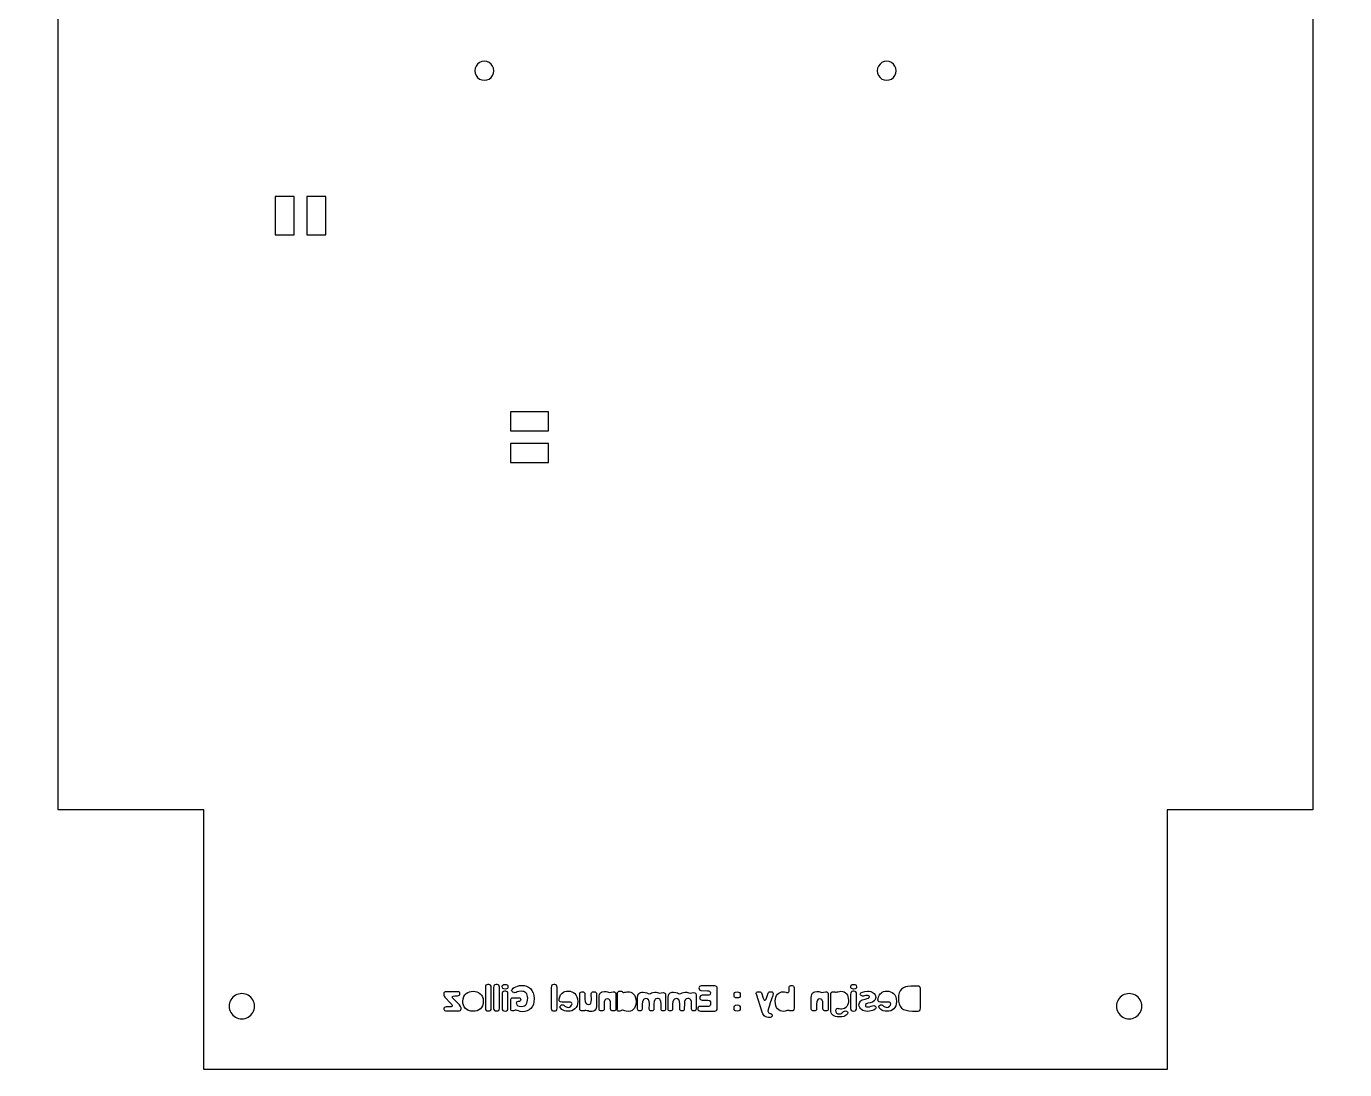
# Model space of a CAD drawing. Header units: metres. Extents: x -278 to -70, y 1279 to 1619.
# Drawn here: x -278.5 to -70.5, y 1278.6 to 1443.2 of the extents above; entities that cross this region are included whole.
import ezdxf

# ---------------------------------------------------------------- set-up
doc = ezdxf.new("R2010")
doc.units = ezdxf.units.M

msp = doc.modelspace()

# ---------------------------------------------------------------- linework, layer by layer
at = {"layer": 'COMPONENT0'}
for p, q in [((-206.01, 1291.82, 0), (-206.03, 1291.63, 0)), ((-205.94, 1291.95, 0), (-206.01, 1291.82, 0)), ((-205.82, 1292.03, 0), (-205.94, 1291.95, 0)), ((-205.66, 1292.06, 0), (-205.82, 1292.03, 0)), ((-205.47, 1292.06, 0), (-205.66, 1292.06, 0)), ((-205.32, 1292.03, 0), (-205.47, 1292.06, 0)), ((-205.21, 1291.95, 0), (-205.32, 1292.03, 0)), ((-205.14, 1291.83, 0), (-205.21, 1291.95, 0)), ((-205.12, 1291.68, 0), (-205.14, 1291.83, 0)), ((-205.12, 1288.33, 0), (-205.12, 1291.68, 0)), ((-204.69, 1291.82, 0), (-204.72, 1291.63, 0)), ((-204.62, 1291.95, 0), (-204.69, 1291.82, 0)), ((-204.51, 1292.03, 0), (-204.62, 1291.95, 0)), ((-204.34, 1292.06, 0), (-204.51, 1292.03, 0)), ((-204.15, 1292.06, 0), (-204.34, 1292.06, 0)), ((-204.01, 1292.03, 0), (-204.15, 1292.06, 0)), ((-203.9, 1291.95, 0), (-204.01, 1292.03, 0)), ((-203.83, 1291.83, 0), (-203.9, 1291.95, 0)), ((-203.8, 1291.68, 0), (-203.83, 1291.83, 0)), ((-203.8, 1288.33, 0), (-203.8, 1291.68, 0)), ((-195.61, 1291.82, 0), (-195.63, 1291.63, 0)), ((-195.54, 1291.95, 0), (-195.61, 1291.82, 0)), ((-195.42, 1292.03, 0), (-195.54, 1291.95, 0)), ((-195.25, 1292.06, 0), (-195.42, 1292.03, 0)), ((-195.07, 1292.06, 0), (-195.25, 1292.06, 0)), ((-194.92, 1292.03, 0), (-195.07, 1292.06, 0)), ((-194.81, 1291.95, 0), (-194.92, 1292.03, 0)), ((-194.74, 1291.83, 0), (-194.81, 1291.95, 0)), ((-194.71, 1291.68, 0), (-194.74, 1291.83, 0)), ((-194.71, 1288.33, 0), (-194.71, 1291.68, 0)), ((-172.31, 1291.68, 0), (-172.33, 1291.54, 0)), ((-172.25, 1291.78, 0), (-172.31, 1291.68, 0)), ((-172.14, 1291.84, 0), (-172.25, 1291.78, 0)), ((-171.98, 1291.86, 0), (-172.14, 1291.84, 0)), ((-169.8, 1291.86, 0), (-171.98, 1291.86, 0)), ((-169.65, 1291.84, 0), (-169.8, 1291.86, 0)), ((-169.54, 1291.76, 0), (-169.65, 1291.84, 0)), ((-169.48, 1291.65, 0), (-169.54, 1291.76, 0)), ((-139.75, 1291.7, 0), (-140.08, 1291.55, 0)), ((-139.36, 1291.79, 0), (-139.75, 1291.7, 0)), ((-138.91, 1291.82, 0), (-139.36, 1291.79, 0)), ((-137.71, 1291.82, 0), (-138.91, 1291.82, 0)), ((-137.56, 1291.8, 0), (-137.71, 1291.82, 0)), ((-137.46, 1291.73, 0), (-137.56, 1291.8, 0)), ((-137.4, 1291.62, 0), (-137.46, 1291.73, 0)), ((-212.56, 1290.76, 0), (-212.59, 1290.61, 0)), ((-212.59, 1290.61, 0), (-212.57, 1290.38, 0)), ((-212.57, 1290.38, 0), (-212.53, 1290.22, 0)), ((-212.49, 1290.86, 0), (-212.56, 1290.76, 0)), ((-212.53, 1290.22, 0), (-212.45, 1290.09, 0)), ((-212.37, 1290.92, 0), (-212.49, 1290.86, 0)), ((-212.45, 1290.09, 0), (-212.33, 1289.97, 0)), ((-212.23, 1290.94, 0), (-212.37, 1290.92, 0)), ((-212.33, 1289.97, 0), (-211.62, 1289.25, 0)), ((-210.38, 1290.94, 0), (-212.23, 1290.94, 0)), ((-211.22, 1290.11, 0), (-211.19, 1290.2, 0)), ((-211.19, 1289.97, 0), (-211.22, 1290.11, 0)), ((-211.19, 1290.2, 0), (-211.11, 1290.26, 0)), ((-211.09, 1289.85, 0), (-211.19, 1289.97, 0)), ((-211.11, 1290.26, 0), (-210.84, 1290.31, 0)), ((-210.13, 1288.88, 0), (-211.09, 1289.85, 0)), ((-210.84, 1290.31, 0), (-210.41, 1290.31, 0)), ((-210.41, 1290.31, 0), (-210.29, 1290.33, 0)), ((-210.24, 1290.92, 0), (-210.38, 1290.94, 0)), ((-210.29, 1290.33, 0), (-210.16, 1290.38, 0)), ((-210.13, 1290.85, 0), (-210.24, 1290.92, 0)), ((-210.16, 1290.38, 0), (-210.07, 1290.47, 0)), ((-210.07, 1290.75, 0), (-210.13, 1290.85, 0)), ((-210.04, 1290.62, 0), (-210.07, 1290.75, 0)), ((-210.07, 1290.47, 0), (-210.04, 1290.62, 0)), ((-206.03, 1291.63, 0), (-206.03, 1288.27, 0)), ((-204.72, 1291.63, 0), (-204.72, 1288.27, 0)), ((-203.38, 1290.73, 0), (-203.4, 1290.51, 0)), ((-203.4, 1290.51, 0), (-203.4, 1288.31, 0)), ((-203.3, 1290.89, 0), (-203.38, 1290.73, 0)), ((-203.19, 1290.99, 0), (-203.3, 1290.89, 0)), ((-203.02, 1291.02, 0), (-203.19, 1290.99, 0)), ((-202.81, 1291.02, 0), (-203.02, 1291.02, 0)), ((-202.67, 1290.99, 0), (-202.81, 1291.02, 0)), ((-202.56, 1290.91, 0), (-202.67, 1290.99, 0)), ((-202.48, 1290.77, 0), (-202.56, 1290.91, 0)), ((-202.46, 1290.6, 0), (-202.48, 1290.77, 0)), ((-202.46, 1288.41, 0), (-202.46, 1290.6, 0)), ((-195.63, 1291.63, 0), (-195.63, 1288.27, 0)), ((-172.33, 1291.54, 0), (-172.32, 1291.39, 0)), ((-172.32, 1291.39, 0), (-172.26, 1291.26, 0)), ((-172.26, 1291.26, 0), (-172.16, 1291.16, 0)), ((-172.18, 1290.13, 0), (-172.2, 1289.98, 0)), ((-172.2, 1289.98, 0), (-172.18, 1289.84, 0)), ((-172.11, 1290.27, 0), (-172.18, 1290.13, 0)), ((-172.18, 1289.84, 0), (-172.11, 1289.72, 0)), ((-172.16, 1291.16, 0), (-172.01, 1291.12, 0)), ((-171.99, 1290.37, 0), (-172.11, 1290.27, 0)), ((-172.11, 1289.72, 0), (-171.99, 1289.64, 0)), ((-172.01, 1291.12, 0), (-171, 1291.1, 0)), ((-171.84, 1290.4, 0), (-171.99, 1290.37, 0)), ((-171.99, 1289.64, 0), (-171.84, 1289.61, 0)), ((-170.95, 1290.38, 0), (-171.84, 1290.4, 0)), ((-171.84, 1289.61, 0), (-170.95, 1289.59, 0)), ((-171, 1291.1, 0), (-170.81, 1291.09, 0)), ((-170.75, 1290.4, 0), (-170.95, 1290.38, 0)), ((-170.81, 1291.09, 0), (-170.66, 1291.04, 0)), ((-170.62, 1290.46, 0), (-170.75, 1290.4, 0)), ((-170.66, 1291.04, 0), (-170.55, 1290.94, 0)), ((-170.54, 1290.57, 0), (-170.62, 1290.46, 0)), ((-170.55, 1290.94, 0), (-170.51, 1290.76, 0)), ((-170.51, 1290.76, 0), (-170.54, 1290.57, 0)), ((-169.46, 1291.48, 0), (-169.48, 1291.65, 0)), ((-169.46, 1288.3, 0), (-169.46, 1291.48, 0)), ((-148.38, 1290.73, 0), (-148.4, 1290.51, 0)), ((-148.4, 1290.51, 0), (-148.4, 1288.31, 0)), ((-148.31, 1290.89, 0), (-148.38, 1290.73, 0)), ((-148.19, 1290.99, 0), (-148.31, 1290.89, 0)), ((-148.03, 1291.02, 0), (-148.19, 1290.99, 0)), ((-147.82, 1291.02, 0), (-148.03, 1291.02, 0)), ((-147.67, 1290.99, 0), (-147.82, 1291.02, 0)), ((-147.56, 1290.91, 0), (-147.67, 1290.99, 0)), ((-147.49, 1290.77, 0), (-147.56, 1290.91, 0)), ((-147.47, 1290.6, 0), (-147.49, 1290.77, 0)), ((-147.47, 1288.41, 0), (-147.47, 1290.6, 0)), ((-140.84, 1290.37, 0), (-140.87, 1289.94, 0)), ((-140.87, 1289.94, 0), (-140.84, 1289.44, 0)), ((-140.75, 1290.74, 0), (-140.84, 1290.37, 0)), ((-140.59, 1291.06, 0), (-140.75, 1290.74, 0)), ((-140.36, 1291.33, 0), (-140.59, 1291.06, 0)), ((-140.08, 1291.55, 0), (-140.36, 1291.33, 0)), ((-137.38, 1291.47, 0), (-137.4, 1291.62, 0)), ((-137.38, 1288.34, 0), (-137.38, 1291.47, 0)), ((-212.56, 1288.34, 0), (-212.58, 1288.21, 0)), ((-212.58, 1288.21, 0), (-212.55, 1288.07, 0)), ((-212.49, 1288.44, 0), (-212.56, 1288.34, 0)), ((-212.55, 1288.07, 0), (-212.47, 1287.98, 0)), ((-212.38, 1288.51, 0), (-212.49, 1288.44, 0)), ((-212.47, 1287.98, 0), (-212.34, 1287.92, 0)), ((-212.23, 1288.54, 0), (-212.38, 1288.51, 0)), ((-212.34, 1287.92, 0), (-212.16, 1287.9, 0)), ((-211.58, 1288.54, 0), (-212.23, 1288.54, 0)), ((-212.16, 1287.9, 0), (-210.23, 1287.9, 0)), ((-211.62, 1289.25, 0), (-211.34, 1288.95, 0)), ((-211.44, 1288.55, 0), (-211.58, 1288.54, 0)), ((-211.33, 1288.6, 0), (-211.44, 1288.55, 0)), ((-211.34, 1288.95, 0), (-211.25, 1288.78, 0)), ((-211.27, 1288.67, 0), (-211.33, 1288.6, 0)), ((-211.25, 1288.78, 0), (-211.27, 1288.67, 0)), ((-210.23, 1287.9, 0), (-210.09, 1287.92, 0)), ((-209.93, 1288.63, 0), (-210.13, 1288.88, 0)), ((-210.09, 1287.92, 0), (-209.97, 1287.98, 0)), ((-209.97, 1287.98, 0), (-209.89, 1288.08, 0)), ((-209.87, 1288.4, 0), (-209.93, 1288.63, 0)), ((-209.89, 1288.08, 0), (-209.87, 1288.23, 0)), ((-209.87, 1288.23, 0), (-209.87, 1288.4, 0)), ((-206.03, 1288.27, 0), (-206, 1288.11, 0)), ((-206, 1288.11, 0), (-205.92, 1287.99, 0)), ((-205.92, 1287.99, 0), (-205.79, 1287.92, 0)), ((-205.79, 1287.92, 0), (-205.6, 1287.9, 0)), ((-205.6, 1287.9, 0), (-205.37, 1287.92, 0)), ((-205.37, 1287.92, 0), (-205.22, 1288, 0)), ((-205.22, 1288, 0), (-205.14, 1288.13, 0)), ((-205.14, 1288.13, 0), (-205.12, 1288.33, 0)), ((-204.72, 1288.27, 0), (-204.69, 1288.11, 0)), ((-204.69, 1288.11, 0), (-204.61, 1287.99, 0)), ((-204.61, 1287.99, 0), (-204.47, 1287.92, 0)), ((-204.47, 1287.92, 0), (-204.28, 1287.9, 0)), ((-204.28, 1287.9, 0), (-204.06, 1287.92, 0)), ((-204.06, 1287.92, 0), (-203.91, 1288, 0)), ((-203.91, 1288, 0), (-203.83, 1288.13, 0)), ((-203.83, 1288.13, 0), (-203.8, 1288.33, 0)), ((-203.4, 1288.31, 0), (-203.37, 1288.13, 0)), ((-203.37, 1288.13, 0), (-203.28, 1288, 0)), ((-203.28, 1288, 0), (-203.13, 1287.92, 0)), ((-203.13, 1287.92, 0), (-202.93, 1287.89, 0)), ((-202.93, 1287.89, 0), (-202.68, 1287.92, 0)), ((-202.68, 1287.92, 0), (-202.55, 1288.02, 0)), ((-202.55, 1288.02, 0), (-202.48, 1288.18, 0)), ((-202.48, 1288.18, 0), (-202.46, 1288.41, 0)), ((-195.63, 1288.27, 0), (-195.6, 1288.11, 0)), ((-195.6, 1288.11, 0), (-195.52, 1287.99, 0)), ((-195.52, 1287.99, 0), (-195.39, 1287.92, 0)), ((-195.39, 1287.92, 0), (-195.2, 1287.9, 0)), ((-195.2, 1287.9, 0), (-194.97, 1287.92, 0)), ((-194.97, 1287.92, 0), (-194.82, 1288, 0)), ((-194.82, 1288, 0), (-194.74, 1288.13, 0)), ((-194.74, 1288.13, 0), (-194.71, 1288.33, 0)), ((-172.49, 1288.34, 0), (-172.51, 1288.19, 0)), ((-172.51, 1288.19, 0), (-172.48, 1288.06, 0)), ((-172.43, 1288.49, 0), (-172.49, 1288.34, 0)), ((-172.48, 1288.06, 0), (-172.4, 1287.96, 0)), ((-172.33, 1288.59, 0), (-172.43, 1288.49, 0)), ((-172.4, 1287.96, 0), (-172.26, 1287.9, 0)), ((-172.18, 1288.63, 0), (-172.33, 1288.59, 0)), ((-172.26, 1287.9, 0), (-172.06, 1287.89, 0)), ((-171.02, 1288.61, 0), (-172.18, 1288.63, 0)), ((-172.06, 1287.89, 0), (-169.82, 1287.89, 0)), ((-170.81, 1288.62, 0), (-171.02, 1288.61, 0)), ((-170.95, 1289.59, 0), (-170.74, 1289.56, 0)), ((-170.64, 1288.66, 0), (-170.81, 1288.62, 0)), ((-170.74, 1289.56, 0), (-170.6, 1289.49, 0)), ((-170.54, 1288.76, 0), (-170.64, 1288.66, 0)), ((-170.6, 1289.49, 0), (-170.53, 1289.35, 0)), ((-170.5, 1288.95, 0), (-170.54, 1288.76, 0)), ((-170.53, 1289.35, 0), (-170.5, 1289.12, 0)), ((-170.5, 1289.12, 0), (-170.5, 1288.95, 0)), ((-169.82, 1287.89, 0), (-169.66, 1287.91, 0)), ((-169.66, 1287.91, 0), (-169.55, 1287.98, 0)), ((-169.55, 1287.98, 0), (-169.48, 1288.11, 0)), ((-169.48, 1288.11, 0), (-169.46, 1288.3, 0)), ((-148.4, 1288.31, 0), (-148.37, 1288.13, 0)), ((-148.37, 1288.13, 0), (-148.29, 1288, 0)), ((-148.29, 1288, 0), (-148.14, 1287.92, 0)), ((-148.14, 1287.92, 0), (-147.93, 1287.89, 0)), ((-147.93, 1287.89, 0), (-147.69, 1287.92, 0)), ((-147.69, 1287.92, 0), (-147.55, 1288.02, 0)), ((-147.55, 1288.02, 0), (-147.49, 1288.18, 0)), ((-147.49, 1288.18, 0), (-147.47, 1288.41, 0)), ((-140.84, 1289.44, 0), (-140.75, 1289.01, 0)), ((-140.75, 1289.01, 0), (-140.58, 1288.65, 0)), ((-140.58, 1288.65, 0), (-140.35, 1288.37, 0)), ((-140.35, 1288.37, 0), (-140.04, 1288.16, 0)), ((-140.04, 1288.16, 0), (-139.65, 1288.01, 0)), ((-139.65, 1288.01, 0), (-139.19, 1287.92, 0)), ((-139.19, 1287.92, 0), (-138.64, 1287.89, 0)), ((-138.64, 1287.89, 0), (-137.73, 1287.89, 0)), ((-137.73, 1287.89, 0), (-137.57, 1287.91, 0)), ((-137.57, 1287.91, 0), (-137.46, 1287.98, 0)), ((-137.46, 1287.98, 0), (-137.4, 1288.12, 0)), ((-137.4, 1288.12, 0), (-137.38, 1288.34, 0))]:
    msp.add_line(p, q, dxfattribs=at)
for points in [[(-203.35, 1291.55, 0), (-203.39, 1291.74, 0), (-203.36, 1291.88, 0), (-203.28, 1291.99, 0), (-203.14, 1292.06, 0), (-202.92, 1292.09, 0), (-202.74, 1292.07, 0), (-202.6, 1292.01, 0), (-202.49, 1291.9, 0), (-202.46, 1291.71, 0), (-202.49, 1291.57, 0), (-202.56, 1291.46, 0), (-202.7, 1291.39, 0), (-202.92, 1291.36, 0), (-203.1, 1291.38, 0), (-203.25, 1291.44, 0), (-203.35, 1291.55, 0)], [(-201.86, 1291.07, 0), (-201.88, 1291.15, 0), (-201.85, 1291.23, 0), (-201.77, 1291.35, 0), (-201.64, 1291.48, 0), (-201.46, 1291.61, 0), (-201.23, 1291.73, 0), (-200.95, 1291.83, 0), (-200.62, 1291.91, 0), (-200.25, 1291.93, 0), (-199.89, 1291.9, 0), (-199.53, 1291.81, 0), (-199.21, 1291.66, 0), (-198.92, 1291.44, 0), (-198.68, 1291.15, 0), (-198.49, 1290.79, 0), (-198.37, 1290.36, 0), (-198.33, 1289.86, 0), (-198.36, 1289.36, 0), (-198.46, 1288.94, 0), (-198.62, 1288.58, 0), (-198.84, 1288.29, 0), (-199.11, 1288.06, 0), (-199.42, 1287.91, 0), (-199.78, 1287.81, 0), (-200.18, 1287.78, 0), (-200.52, 1287.82, 0), (-200.78, 1287.91, 0), (-200.99, 1288, 0), (-201.19, 1288.04, 0), (-201.31, 1288.01, 0), (-201.43, 1287.96, 0), (-201.57, 1287.92, 0), (-201.74, 1287.9, 0), (-201.85, 1287.92, 0), (-201.94, 1287.97, 0), (-202, 1288.07, 0), (-202.02, 1288.2, 0), (-202.02, 1289.6, 0), (-202, 1289.76, 0), (-201.94, 1289.88, 0), (-201.84, 1289.95, 0), (-201.7, 1289.97, 0), (-200.82, 1289.97, 0), (-200.66, 1289.95, 0), (-200.54, 1289.9, 0), (-200.47, 1289.81, 0), (-200.45, 1289.68, 0), (-200.47, 1289.56, 0), (-200.53, 1289.48, 0), (-200.66, 1289.42, 0), (-200.85, 1289.39, 0), (-201.05, 1289.34, 0), (-201.13, 1289.26, 0), (-201.15, 1289.16, 0), (-201.14, 1289.07, 0), (-201.09, 1288.88, 0), (-200.93, 1288.74, 0), (-200.68, 1288.66, 0), (-200.33, 1288.63, 0), (-200.08, 1288.65, 0), (-199.87, 1288.71, 0), (-199.7, 1288.8, 0), (-199.57, 1288.93, 0), (-199.47, 1289.11, 0), (-199.41, 1289.33, 0), (-199.37, 1289.6, 0), (-199.35, 1289.91, 0), (-199.37, 1290.18, 0), (-199.43, 1290.42, 0), (-199.51, 1290.61, 0), (-199.63, 1290.76, 0), (-199.78, 1290.87, 0), (-199.95, 1290.95, 0), (-200.14, 1290.99, 0), (-200.35, 1291.01, 0), (-200.76, 1290.97, 0), (-201.01, 1290.9, 0), (-201.18, 1290.82, 0), (-201.36, 1290.79, 0), (-201.5, 1290.82, 0), (-201.67, 1290.89, 0), (-201.82, 1291, 0), (-201.86, 1291.07, 0)], [(-157.35, 1291.69, 0), (-157.33, 1291.54, 0), (-157.33, 1288.37, 0), (-157.35, 1288.13, 0), (-157.42, 1287.99, 0), (-157.54, 1287.92, 0), (-157.73, 1287.9, 0), (-157.88, 1287.91, 0), (-157.99, 1287.94, 0), (-158.09, 1287.97, 0), (-158.26, 1287.98, 0), (-158.43, 1287.96, 0), (-158.57, 1287.9, 0), (-158.73, 1287.85, 0), (-158.99, 1287.83, 0), (-159.26, 1287.85, 0), (-159.5, 1287.93, 0), (-159.72, 1288.06, 0), (-159.91, 1288.24, 0), (-160.07, 1288.46, 0), (-160.19, 1288.74, 0), (-160.26, 1289.08, 0), (-160.28, 1289.47, 0), (-160.26, 1289.81, 0), (-160.19, 1290.1, 0), (-160.08, 1290.35, 0), (-159.93, 1290.56, 0), (-159.75, 1290.72, 0), (-159.53, 1290.84, 0), (-159.29, 1290.91, 0), (-159.03, 1290.94, 0), (-158.81, 1290.91, 0), (-158.63, 1290.87, 0), (-158.49, 1290.83, 0), (-158.35, 1290.81, 0), (-158.24, 1290.83, 0), (-158.17, 1290.92, 0), (-158.12, 1291.04, 0), (-158.1, 1291.16, 0), (-158.1, 1291.54, 0), (-158.08, 1291.71, 0), (-158.02, 1291.82, 0), (-157.92, 1291.89, 0), (-157.81, 1291.91, 0), (-157.62, 1291.91, 0), (-157.49, 1291.88, 0), (-157.4, 1291.81, 0), (-157.35, 1291.69, 0)], [(-148.36, 1291.55, 0), (-148.39, 1291.74, 0), (-148.37, 1291.88, 0), (-148.29, 1291.99, 0), (-148.14, 1292.06, 0), (-147.92, 1292.09, 0), (-147.75, 1292.07, 0), (-147.6, 1292.01, 0), (-147.5, 1291.9, 0), (-147.47, 1291.71, 0), (-147.49, 1291.57, 0), (-147.57, 1291.46, 0), (-147.7, 1291.39, 0), (-147.92, 1291.36, 0), (-148.1, 1291.38, 0), (-148.25, 1291.44, 0), (-148.36, 1291.55, 0)], [(-209.56, 1289.11, 0), (-209.59, 1289.44, 0), (-209.55, 1289.84, 0), (-209.44, 1290.17, 0), (-209.27, 1290.45, 0), (-209.06, 1290.66, 0), (-208.81, 1290.82, 0), (-208.54, 1290.93, 0), (-208.25, 1290.99, 0), (-207.97, 1291.01, 0), (-207.66, 1290.99, 0), (-207.37, 1290.92, 0), (-207.1, 1290.8, 0), (-206.86, 1290.63, 0), (-206.65, 1290.41, 0), (-206.5, 1290.14, 0), (-206.4, 1289.81, 0), (-206.36, 1289.43, 0), (-206.39, 1289.06, 0), (-206.48, 1288.74, 0), (-206.63, 1288.47, 0), (-206.82, 1288.25, 0), (-207.05, 1288.07, 0), (-207.32, 1287.95, 0), (-207.62, 1287.87, 0), (-207.94, 1287.85, 0), (-208.33, 1287.88, 0), (-208.67, 1287.97, 0), (-208.95, 1288.11, 0), (-209.18, 1288.31, 0), (-209.36, 1288.54, 0), (-209.48, 1288.81, 0), (-209.56, 1289.11, 0)], [(-194.37, 1289.48, 0), (-194.39, 1289.65, 0), (-194.37, 1289.84, 0), (-194.3, 1290.11, 0), (-194.15, 1290.43, 0), (-194.04, 1290.59, 0), (-193.89, 1290.73, 0), (-193.71, 1290.85, 0), (-193.5, 1290.95, 0), (-193.25, 1291.01, 0), (-192.95, 1291.04, 0), (-192.67, 1291.01, 0), (-192.4, 1290.94, 0), (-192.14, 1290.83, 0), (-191.92, 1290.66, 0), (-191.73, 1290.43, 0), (-191.59, 1290.14, 0), (-191.49, 1289.8, 0), (-191.46, 1289.38, 0), (-191.49, 1289.03, 0), (-191.57, 1288.72, 0), (-191.71, 1288.46, 0), (-191.89, 1288.24, 0), (-192.11, 1288.07, 0), (-192.37, 1287.95, 0), (-192.65, 1287.88, 0), (-192.96, 1287.86, 0), (-193.27, 1287.88, 0), (-193.54, 1287.94, 0), (-193.76, 1288.04, 0), (-193.94, 1288.14, 0), (-194.18, 1288.38, 0), (-194.26, 1288.57, 0), (-194.23, 1288.68, 0), (-194.13, 1288.77, 0), (-194, 1288.85, 0), (-193.86, 1288.88, 0), (-193.76, 1288.86, 0), (-193.66, 1288.81, 0), (-193.49, 1288.67, 0), (-193.28, 1288.53, 0), (-193.14, 1288.48, 0), (-192.97, 1288.47, 0), (-192.75, 1288.51, 0), (-192.55, 1288.64, 0), (-192.42, 1288.81, 0), (-192.36, 1289.01, 0), (-192.39, 1289.14, 0), (-192.47, 1289.23, 0), (-192.59, 1289.29, 0), (-192.77, 1289.31, 0), (-193.72, 1289.31, 0), (-193.99, 1289.31, 0), (-194.17, 1289.33, 0), (-194.3, 1289.38, 0), (-194.37, 1289.48, 0)], [(-189.16, 1287.84, 0), (-189.37, 1287.82, 0), (-189.64, 1287.84, 0), (-189.81, 1287.9, 0), (-189.96, 1287.95, 0), (-190.17, 1287.97, 0), (-190.31, 1287.96, 0), (-190.41, 1287.94, 0), (-190.54, 1287.91, 0), (-190.73, 1287.9, 0), (-190.9, 1287.92, 0), (-191.03, 1287.98, 0), (-191.12, 1288.08, 0), (-191.15, 1288.23, 0), (-191.15, 1290.55, 0), (-191.13, 1290.71, 0), (-191.07, 1290.83, 0), (-190.97, 1290.89, 0), (-190.82, 1290.92, 0), (-190.69, 1290.92, 0), (-190.53, 1290.9, 0), (-190.42, 1290.83, 0), (-190.35, 1290.73, 0), (-190.33, 1290.59, 0), (-190.31, 1289.79, 0), (-190.27, 1289.42, 0), (-190.17, 1289.15, 0), (-190.09, 1289.06, 0), (-190, 1288.99, 0), (-189.76, 1288.94, 0), (-189.53, 1288.99, 0), (-189.45, 1289.04, 0), (-189.39, 1289.13, 0), (-189.31, 1289.36, 0), (-189.29, 1289.69, 0), (-189.31, 1290.59, 0), (-189.29, 1290.74, 0), (-189.21, 1290.84, 0), (-189.11, 1290.9, 0), (-188.98, 1290.92, 0), (-188.79, 1290.92, 0), (-188.68, 1290.9, 0), (-188.58, 1290.83, 0), (-188.51, 1290.73, 0), (-188.49, 1290.59, 0), (-188.49, 1288.69, 0), (-188.5, 1288.5, 0), (-188.54, 1288.33, 0), (-188.61, 1288.18, 0), (-188.71, 1288.05, 0), (-188.84, 1287.95, 0), (-188.99, 1287.88, 0), (-189.16, 1287.84, 0)], [(-187.58, 1290.94, 0), (-187.21, 1290.99, 0), (-186.95, 1290.97, 0), (-186.77, 1290.92, 0), (-186.61, 1290.86, 0), (-186.43, 1290.84, 0), (-186.17, 1290.88, 0), (-185.86, 1290.92, 0), (-185.68, 1290.9, 0), (-185.55, 1290.84, 0), (-185.47, 1290.73, 0), (-185.44, 1290.58, 0), (-185.44, 1288.26, 0), (-185.47, 1288.1, 0), (-185.53, 1287.98, 0), (-185.64, 1287.92, 0), (-185.77, 1287.9, 0), (-185.9, 1287.9, 0), (-186.04, 1287.92, 0), (-186.16, 1287.98, 0), (-186.24, 1288.08, 0), (-186.27, 1288.23, 0), (-186.27, 1288.96, 0), (-186.3, 1289.33, 0), (-186.4, 1289.6, 0), (-186.47, 1289.69, 0), (-186.56, 1289.76, 0), (-186.79, 1289.81, 0), (-187.01, 1289.76, 0), (-187.16, 1289.61, 0), (-187.26, 1289.35, 0), (-187.29, 1289, 0), (-187.28, 1288.23, 0), (-187.31, 1288.08, 0), (-187.38, 1287.98, 0), (-187.48, 1287.92, 0), (-187.61, 1287.9, 0), (-187.74, 1287.9, 0), (-187.88, 1287.92, 0), (-188, 1287.98, 0), (-188.08, 1288.08, 0), (-188.1, 1288.23, 0), (-188.1, 1290.05, 0), (-188.09, 1290.29, 0), (-188.04, 1290.49, 0), (-187.97, 1290.65, 0), (-187.86, 1290.78, 0), (-187.73, 1290.87, 0), (-187.58, 1290.94, 0)], [(-184.19, 1288, 0), (-184.39, 1288.03, 0), (-184.49, 1288.01, 0), (-184.56, 1287.96, 0), (-184.65, 1287.91, 0), (-184.82, 1287.89, 0), (-185.08, 1287.89, 0), (-185.19, 1287.93, 0), (-185.21, 1288.04, 0), (-185.2, 1288.27, 0), (-185.17, 1290.86, 0), (-185.13, 1290.87, 0), (-185.05, 1290.94, 0), (-184.95, 1291.02, 0), (-184.88, 1291.05, 0), (-184.63, 1291.05, 0), (-184.54, 1291.04, 0), (-184.43, 1290.99, 0), (-184.39, 1290.94, 0), (-184.37, 1290.88, 0), (-184.34, 1290.85, 0), (-184.29, 1290.84, 0), (-184.22, 1290.84, 0), (-184.18, 1290.84, 0), (-184.04, 1290.85, 0), (-183.9, 1290.88, 0), (-183.73, 1290.91, 0), (-183.5, 1290.93, 0), (-183.31, 1290.91, 0), (-183.1, 1290.86, 0), (-182.88, 1290.77, 0), (-182.69, 1290.62, 0), (-182.52, 1290.41, 0), (-182.37, 1290.14, 0), (-182.28, 1289.8, 0), (-182.25, 1289.37, 0), (-182.28, 1288.94, 0), (-182.38, 1288.6, 0), (-182.52, 1288.33, 0), (-182.7, 1288.12, 0), (-182.89, 1287.98, 0), (-183.11, 1287.88, 0), (-183.51, 1287.82, 0), (-183.79, 1287.85, 0), (-184, 1287.93, 0), (-184.19, 1288, 0)], [(-181.99, 1288.07, 0), (-182.01, 1288.21, 0), (-182.01, 1290.03, 0), (-181.96, 1290.4, 0), (-181.89, 1290.54, 0), (-181.8, 1290.66, 0), (-181.68, 1290.76, 0), (-181.53, 1290.83, 0), (-181.34, 1290.87, 0), (-181.13, 1290.88, 0), (-180.8, 1290.84, 0), (-180.55, 1290.75, 0), (-180.35, 1290.65, 0), (-180.17, 1290.61, 0), (-179.98, 1290.65, 0), (-179.8, 1290.75, 0), (-179.58, 1290.84, 0), (-179.3, 1290.88, 0), (-179.07, 1290.86, 0), (-178.88, 1290.81, 0), (-178.71, 1290.75, 0), (-178.53, 1290.73, 0), (-178.27, 1290.77, 0), (-177.97, 1290.81, 0), (-177.81, 1290.79, 0), (-177.69, 1290.73, 0), (-177.62, 1290.63, 0), (-177.6, 1290.49, 0), (-177.6, 1288.24, 0), (-177.62, 1288.09, 0), (-177.69, 1287.99, 0), (-177.8, 1287.92, 0), (-177.95, 1287.9, 0), (-178.11, 1287.92, 0), (-178.22, 1287.98, 0), (-178.28, 1288.07, 0), (-178.3, 1288.21, 0), (-178.29, 1289.04, 0), (-178.33, 1289.38, 0), (-178.44, 1289.64, 0), (-178.52, 1289.74, 0), (-178.62, 1289.81, 0), (-178.74, 1289.85, 0), (-178.88, 1289.86, 0), (-179.12, 1289.81, 0), (-179.22, 1289.75, 0), (-179.3, 1289.66, 0), (-179.41, 1289.41, 0), (-179.44, 1289.08, 0), (-179.45, 1288.21, 0), (-179.47, 1288.07, 0), (-179.54, 1287.98, 0), (-179.65, 1287.92, 0), (-179.8, 1287.9, 0), (-179.96, 1287.92, 0), (-180.07, 1287.98, 0), (-180.13, 1288.07, 0), (-180.16, 1288.21, 0), (-180.14, 1289.01, 0), (-180.19, 1289.39, 0), (-180.24, 1289.53, 0), (-180.31, 1289.65, 0), (-180.5, 1289.8, 0), (-180.73, 1289.85, 0), (-180.86, 1289.84, 0), (-180.97, 1289.79, 0), (-181.07, 1289.72, 0), (-181.15, 1289.62, 0), (-181.26, 1289.34, 0), (-181.29, 1288.97, 0), (-181.3, 1288.21, 0), (-181.33, 1288.07, 0), (-181.39, 1287.98, 0), (-181.5, 1287.92, 0), (-181.66, 1287.9, 0), (-181.81, 1287.92, 0), (-181.92, 1287.98, 0), (-181.99, 1288.07, 0)], [(-177.18, 1288.07, 0), (-177.2, 1288.21, 0), (-177.2, 1290.03, 0), (-177.15, 1290.4, 0), (-177.08, 1290.54, 0), (-176.99, 1290.66, 0), (-176.87, 1290.76, 0), (-176.72, 1290.83, 0), (-176.54, 1290.87, 0), (-176.32, 1290.88, 0), (-175.99, 1290.84, 0), (-175.74, 1290.75, 0), (-175.54, 1290.65, 0), (-175.36, 1290.61, 0), (-175.17, 1290.65, 0), (-174.99, 1290.75, 0), (-174.77, 1290.84, 0), (-174.49, 1290.88, 0), (-174.26, 1290.86, 0), (-174.08, 1290.81, 0), (-173.9, 1290.75, 0), (-173.72, 1290.73, 0), (-173.46, 1290.77, 0), (-173.17, 1290.81, 0), (-173, 1290.79, 0), (-172.89, 1290.73, 0), (-172.82, 1290.63, 0), (-172.79, 1290.49, 0), (-172.79, 1288.24, 0), (-172.81, 1288.09, 0), (-172.88, 1287.99, 0), (-172.99, 1287.92, 0), (-173.14, 1287.9, 0), (-173.3, 1287.92, 0), (-173.41, 1287.98, 0), (-173.47, 1288.07, 0), (-173.5, 1288.21, 0), (-173.48, 1289.04, 0), (-173.52, 1289.38, 0), (-173.63, 1289.64, 0), (-173.71, 1289.74, 0), (-173.81, 1289.81, 0), (-173.93, 1289.85, 0), (-174.07, 1289.86, 0), (-174.32, 1289.81, 0), (-174.41, 1289.75, 0), (-174.49, 1289.66, 0), (-174.6, 1289.41, 0), (-174.63, 1289.08, 0), (-174.64, 1288.21, 0), (-174.67, 1288.07, 0), (-174.73, 1287.98, 0), (-174.84, 1287.92, 0), (-175, 1287.9, 0), (-175.15, 1287.92, 0), (-175.26, 1287.98, 0), (-175.33, 1288.07, 0), (-175.35, 1288.21, 0), (-175.34, 1289.01, 0), (-175.38, 1289.39, 0), (-175.43, 1289.53, 0), (-175.5, 1289.65, 0), (-175.69, 1289.8, 0), (-175.92, 1289.85, 0), (-176.05, 1289.84, 0), (-176.17, 1289.79, 0), (-176.26, 1289.72, 0), (-176.34, 1289.62, 0), (-176.45, 1289.34, 0), (-176.49, 1288.97, 0), (-176.5, 1288.21, 0), (-176.52, 1288.07, 0), (-176.59, 1287.98, 0), (-176.7, 1287.92, 0), (-176.85, 1287.9, 0), (-177, 1287.92, 0), (-177.11, 1287.98, 0), (-177.18, 1288.07, 0)], [(-166.77, 1290.22, 0), (-166.79, 1290.43, 0), (-166.77, 1290.65, 0), (-166.7, 1290.8, 0), (-166.56, 1290.89, 0), (-166.31, 1290.92, 0), (-166.07, 1290.89, 0), (-165.92, 1290.8, 0), (-165.85, 1290.65, 0), (-165.82, 1290.43, 0), (-165.85, 1290.18, 0), (-165.93, 1290.04, 0), (-166.09, 1289.97, 0), (-166.31, 1289.95, 0), (-166.56, 1289.98, 0), (-166.7, 1290.07, 0), (-166.77, 1290.22, 0)], [(-160.63, 1290.68, 0), (-160.68, 1290.4, 0), (-160.75, 1290.18, 0), (-160.9, 1289.74, 0), (-161.08, 1289.17, 0), (-161.26, 1288.6, 0), (-161.4, 1288.14, 0), (-161.45, 1287.89, 0), (-161.43, 1287.77, 0), (-161.37, 1287.67, 0), (-161.26, 1287.58, 0), (-161.11, 1287.53, 0), (-160.97, 1287.48, 0), (-160.86, 1287.42, 0), (-160.79, 1287.32, 0), (-160.77, 1287.2, 0), (-160.79, 1287.07, 0), (-160.86, 1286.97, 0), (-160.96, 1286.9, 0), (-161.09, 1286.88, 0), (-161.38, 1286.88, 0), (-161.64, 1286.91, 0), (-161.9, 1287.02, 0), (-162.02, 1287.13, 0), (-162.13, 1287.28, 0), (-162.24, 1287.47, 0), (-162.33, 1287.72, 0), (-163.26, 1290.53, 0), (-163.28, 1290.61, 0), (-163.28, 1290.72, 0), (-163.26, 1290.8, 0), (-163.21, 1290.87, 0), (-163.12, 1290.91, 0), (-163.02, 1290.93, 0), (-162.82, 1290.93, 0), (-162.67, 1290.91, 0), (-162.56, 1290.85, 0), (-162.47, 1290.75, 0), (-162.41, 1290.62, 0), (-162.2, 1289.93, 0), (-162.11, 1289.7, 0), (-162.05, 1289.62, 0), (-161.97, 1289.59, 0), (-161.9, 1289.6, 0), (-161.82, 1289.65, 0), (-161.74, 1289.74, 0), (-161.68, 1289.92, 0), (-161.48, 1290.55, 0), (-161.42, 1290.72, 0), (-161.34, 1290.84, 0), (-161.23, 1290.91, 0), (-161.1, 1290.93, 0), (-160.89, 1290.93, 0), (-160.77, 1290.91, 0), (-160.67, 1290.84, 0), (-160.63, 1290.68, 0)], [(-154.07, 1290.94, 0), (-153.71, 1290.99, 0), (-153.44, 1290.97, 0), (-153.26, 1290.92, 0), (-153.1, 1290.86, 0), (-152.92, 1290.84, 0), (-152.66, 1290.88, 0), (-152.35, 1290.92, 0), (-152.17, 1290.9, 0), (-152.04, 1290.84, 0), (-151.96, 1290.73, 0), (-151.94, 1290.58, 0), (-151.94, 1288.26, 0), (-151.96, 1288.1, 0), (-152.02, 1287.98, 0), (-152.13, 1287.92, 0), (-152.26, 1287.9, 0), (-152.39, 1287.9, 0), (-152.53, 1287.92, 0), (-152.65, 1287.98, 0), (-152.73, 1288.08, 0), (-152.76, 1288.23, 0), (-152.76, 1288.96, 0), (-152.8, 1289.33, 0), (-152.89, 1289.6, 0), (-152.96, 1289.69, 0), (-153.05, 1289.76, 0), (-153.28, 1289.81, 0), (-153.5, 1289.76, 0), (-153.65, 1289.61, 0), (-153.75, 1289.35, 0), (-153.78, 1289, 0), (-153.77, 1288.23, 0), (-153.8, 1288.08, 0), (-153.87, 1287.98, 0), (-153.97, 1287.92, 0), (-154.1, 1287.9, 0), (-154.23, 1287.9, 0), (-154.37, 1287.92, 0), (-154.49, 1287.98, 0), (-154.57, 1288.08, 0), (-154.6, 1288.23, 0), (-154.6, 1290.05, 0), (-154.58, 1290.29, 0), (-154.54, 1290.49, 0), (-154.46, 1290.65, 0), (-154.35, 1290.78, 0), (-154.22, 1290.87, 0), (-154.07, 1290.94, 0)], [(-151.51, 1287.83, 0), (-151.53, 1288.08, 0), (-151.53, 1290.41, 0), (-151.51, 1290.67, 0), (-151.45, 1290.83, 0), (-151.33, 1290.91, 0), (-151.14, 1290.93, 0), (-150.99, 1290.93, 0), (-150.88, 1290.9, 0), (-150.78, 1290.88, 0), (-150.67, 1290.88, 0), (-150.52, 1290.9, 0), (-150.34, 1290.94, 0), (-150.14, 1290.99, 0), (-149.92, 1291.02, 0), (-149.65, 1290.99, 0), (-149.42, 1290.91, 0), (-149.21, 1290.78, 0), (-149.05, 1290.62, 0), (-148.91, 1290.41, 0), (-148.82, 1290.17, 0), (-148.76, 1289.89, 0), (-148.74, 1289.59, 0), (-148.75, 1289.32, 0), (-148.8, 1289.06, 0), (-148.88, 1288.82, 0), (-149, 1288.61, 0), (-149.15, 1288.44, 0), (-149.34, 1288.3, 0), (-149.57, 1288.22, 0), (-149.83, 1288.19, 0), (-150, 1288.2, 0), (-150.2, 1288.23, 0), (-150.37, 1288.26, 0), (-150.49, 1288.27, 0), (-150.62, 1288.25, 0), (-150.7, 1288.2, 0), (-150.75, 1288.1, 0), (-150.77, 1287.96, 0), (-150.73, 1287.75, 0), (-150.61, 1287.58, 0), (-150.42, 1287.46, 0), (-150.18, 1287.43, 0), (-149.98, 1287.45, 0), (-149.84, 1287.5, 0), (-149.66, 1287.66, 0), (-149.5, 1287.82, 0), (-149.39, 1287.88, 0), (-149.23, 1287.9, 0), (-149.06, 1287.88, 0), (-148.94, 1287.84, 0), (-148.87, 1287.76, 0), (-148.84, 1287.66, 0), (-148.9, 1287.45, 0), (-148.98, 1287.34, 0), (-149.1, 1287.23, 0), (-149.27, 1287.13, 0), (-149.49, 1287.05, 0), (-149.78, 1286.99, 0), (-150.13, 1286.97, 0), (-150.5, 1286.99, 0), (-150.8, 1287.04, 0), (-151.04, 1287.13, 0), (-151.23, 1287.25, 0), (-151.37, 1287.41, 0), (-151.46, 1287.6, 0), (-151.51, 1287.83, 0)], [(-145.86, 1290.36, 0), (-145.81, 1290.36, 0), (-146.04, 1290.34, 0), (-146.21, 1290.3, 0), (-146.35, 1290.26, 0), (-146.5, 1290.24, 0), (-146.63, 1290.27, 0), (-146.74, 1290.35, 0), (-146.83, 1290.45, 0), (-146.87, 1290.57, 0), (-146.84, 1290.66, 0), (-146.77, 1290.74, 0), (-146.52, 1290.89, 0), (-146.14, 1291, 0), (-145.69, 1291.04, 0), (-145.46, 1291.02, 0), (-145.23, 1290.97, 0), (-145.01, 1290.89, 0), (-144.83, 1290.78, 0), (-144.67, 1290.64, 0), (-144.55, 1290.47, 0), (-144.47, 1290.27, 0), (-144.44, 1290.04, 0), (-144.46, 1289.87, 0), (-144.51, 1289.72, 0), (-144.59, 1289.59, 0), (-144.69, 1289.48, 0), (-144.97, 1289.31, 0), (-145.31, 1289.2, 0), (-145.66, 1289.11, 0), (-145.9, 1289.02, 0), (-146.03, 1288.91, 0), (-146.06, 1288.74, 0), (-146.05, 1288.65, 0), (-146.01, 1288.59, 0), (-145.91, 1288.55, 0), (-145.75, 1288.54, 0), (-145.41, 1288.57, 0), (-145.17, 1288.65, 0), (-144.96, 1288.72, 0), (-144.74, 1288.75, 0), (-144.62, 1288.73, 0), (-144.51, 1288.66, 0), (-144.42, 1288.55, 0), (-144.39, 1288.43, 0), (-144.42, 1288.34, 0), (-144.48, 1288.24, 0), (-144.74, 1288.05, 0), (-145.15, 1287.9, 0), (-145.41, 1287.86, 0), (-145.69, 1287.84, 0), (-145.98, 1287.86, 0), (-146.25, 1287.91, 0), (-146.48, 1288, 0), (-146.68, 1288.12, 0), (-146.85, 1288.27, 0), (-146.97, 1288.45, 0), (-147.05, 1288.66, 0), (-147.08, 1288.89, 0), (-147.02, 1289.19, 0), (-146.86, 1289.44, 0), (-146.73, 1289.55, 0), (-146.56, 1289.64, 0), (-146.12, 1289.77, 0), (-145.78, 1289.85, 0), (-145.57, 1289.93, 0), (-145.46, 1290.04, 0), (-145.42, 1290.19, 0), (-145.45, 1290.26, 0), (-145.52, 1290.31, 0), (-145.72, 1290.35, 0), (-145.86, 1290.36, 0)], [(-144.07, 1289.48, 0), (-144.09, 1289.65, 0), (-144.07, 1289.84, 0), (-144, 1290.11, 0), (-143.85, 1290.43, 0), (-143.74, 1290.59, 0), (-143.59, 1290.73, 0), (-143.41, 1290.85, 0), (-143.2, 1290.95, 0), (-142.95, 1291.01, 0), (-142.65, 1291.04, 0), (-142.37, 1291.01, 0), (-142.1, 1290.94, 0), (-141.84, 1290.83, 0), (-141.62, 1290.66, 0), (-141.43, 1290.43, 0), (-141.29, 1290.14, 0), (-141.19, 1289.8, 0), (-141.16, 1289.38, 0), (-141.19, 1289.03, 0), (-141.28, 1288.72, 0), (-141.41, 1288.46, 0), (-141.59, 1288.24, 0), (-141.81, 1288.07, 0), (-142.07, 1287.95, 0), (-142.35, 1287.88, 0), (-142.66, 1287.86, 0), (-142.97, 1287.88, 0), (-143.24, 1287.94, 0), (-143.46, 1288.04, 0), (-143.64, 1288.14, 0), (-143.88, 1288.38, 0), (-143.96, 1288.57, 0), (-143.93, 1288.68, 0), (-143.83, 1288.77, 0), (-143.71, 1288.85, 0), (-143.56, 1288.88, 0), (-143.46, 1288.86, 0), (-143.37, 1288.81, 0), (-143.19, 1288.67, 0), (-142.98, 1288.53, 0), (-142.84, 1288.48, 0), (-142.67, 1288.47, 0), (-142.45, 1288.51, 0), (-142.25, 1288.64, 0), (-142.12, 1288.81, 0), (-142.06, 1289.01, 0), (-142.09, 1289.14, 0), (-142.17, 1289.23, 0), (-142.29, 1289.29, 0), (-142.47, 1289.31, 0), (-143.42, 1289.31, 0), (-143.69, 1289.31, 0), (-143.88, 1289.33, 0), (-144, 1289.38, 0), (-144.07, 1289.48, 0)], [(-166.77, 1288.14, 0), (-166.79, 1288.36, 0), (-166.77, 1288.57, 0), (-166.7, 1288.72, 0), (-166.55, 1288.82, 0), (-166.3, 1288.85, 0), (-166.06, 1288.82, 0), (-165.91, 1288.72, 0), (-165.84, 1288.57, 0), (-165.82, 1288.36, 0), (-165.84, 1288.13, 0), (-165.92, 1287.99, 0), (-166.06, 1287.9, 0), (-166.31, 1287.87, 0), (-166.56, 1287.9, 0), (-166.7, 1287.99, 0), (-166.77, 1288.14, 0)]]:
    msp.add_polyline3d(points, dxfattribs=at)
at = {"layer": 'Layer0'}
for points in [[(-278.45, 1537.65, 0.03), (-251.45, 1537.65, 0.03), (-251.45, 1618.65, 0.03), (-97.45, 1618.65, 0.03), (-97.45, 1537.65, 0.03), (-70.45, 1537.65, 0.03), (-70.45, 1502.65, 0.03), (-75.45, 1502.65, 0.03), (-75.45, 1319.65, 0.03), (-98.45, 1319.65, 0.03), (-98.45, 1278.65, 0.03), (-250.45, 1278.65, 0.03), (-250.45, 1319.65, 0.03), (-273.45, 1319.65, 0.03), (-273.45, 1502.65, 0.03), (-278.45, 1502.65, 0.03), (-278.45, 1537.65, 0.03)], [(-205.45, 1434.94, 0.03), (-205.14, 1435.18, 0.03), (-204.9, 1435.49, 0.03), (-204.75, 1435.85, 0.03), (-204.7, 1436.24, 0.03), (-204.75, 1436.63, 0.03), (-204.9, 1436.99, 0.03), (-205.14, 1437.3, 0.03), (-205.45, 1437.54, 0.03), (-205.81, 1437.69, 0.03), (-206.2, 1437.74, 0.03), (-206.59, 1437.69, 0.03), (-206.95, 1437.54, 0.03), (-207.26, 1437.3, 0.03), (-207.5, 1436.99, 0.03), (-207.65, 1436.63, 0.03), (-207.7, 1436.24, 0.03), (-207.65, 1435.85, 0.03), (-207.5, 1435.49, 0.03), (-207.26, 1435.18, 0.03), (-206.95, 1434.94, 0.03), (-206.59, 1434.79, 0.03), (-206.2, 1434.74, 0.03), (-205.81, 1434.79, 0.03), (-205.45, 1434.94, 0.03)], [(-141.2, 1436.24, 0.03), (-141.25, 1436.63, 0.03), (-141.4, 1436.99, 0.03), (-141.64, 1437.3, 0.03), (-141.95, 1437.54, 0.03), (-142.31, 1437.69, 0.03), (-142.7, 1437.74, 0.03), (-143.09, 1437.69, 0.03), (-143.45, 1437.54, 0.03), (-143.76, 1437.3, 0.03), (-144, 1436.99, 0.03), (-144.15, 1436.63, 0.03), (-144.2, 1436.24, 0.03), (-144.15, 1435.85, 0.03), (-144, 1435.49, 0.03), (-143.76, 1435.18, 0.03), (-143.45, 1434.94, 0.03), (-143.09, 1434.79, 0.03), (-142.7, 1434.74, 0.03), (-142.31, 1434.79, 0.03), (-141.95, 1434.94, 0.03), (-141.64, 1435.18, 0.03), (-141.4, 1435.49, 0.03), (-141.25, 1435.85, 0.03), (-141.2, 1436.24, 0.03)], [(-236.2, 1410.38, 0.03), (-236.2, 1416.38, 0.03), (-239.2, 1416.38, 0.03), (-239.2, 1410.38, 0.03), (-236.2, 1410.38, 0.03)], [(-231.2, 1410.38, 0.03), (-231.2, 1416.38, 0.03), (-234.2, 1416.38, 0.03), (-234.2, 1410.38, 0.03), (-231.2, 1410.38, 0.03)], [(-202.09, 1382.42, 0.03), (-202.09, 1379.42, 0.03), (-196.09, 1379.42, 0.03), (-196.09, 1382.42, 0.03), (-202.09, 1382.42, 0.03)], [(-202.09, 1377.42, 0.03), (-202.09, 1374.42, 0.03), (-196.09, 1374.42, 0.03), (-196.09, 1377.42, 0.03), (-202.09, 1377.42, 0.03)], [(-243.04, 1290.06, 0.03), (-243.23, 1290.23, 0.03), (-243.45, 1290.38, 0.03), (-243.69, 1290.5, 0.03), (-243.93, 1290.58, 0.03), (-244.19, 1290.63, 0.03), (-244.45, 1290.65, 0.03), (-244.71, 1290.63, 0.03), (-244.97, 1290.58, 0.03), (-245.22, 1290.5, 0.03), (-245.45, 1290.38, 0.03), (-245.67, 1290.23, 0.03), (-245.87, 1290.06, 0.03), (-246.04, 1289.87, 0.03), (-246.18, 1289.65, 0.03), (-246.3, 1289.41, 0.03), (-246.38, 1289.17, 0.03), (-246.43, 1288.91, 0.03), (-246.45, 1288.65, 0.03), (-246.43, 1288.39, 0.03), (-246.38, 1288.13, 0.03), (-246.3, 1287.88, 0.03), (-246.18, 1287.65, 0.03), (-246.04, 1287.43, 0.03), (-245.87, 1287.23, 0.03), (-245.67, 1287.06, 0.03), (-245.45, 1286.92, 0.03), (-245.22, 1286.8, 0.02), (-244.97, 1286.72, 0.02), (-244.71, 1286.67, 0.02), (-244.45, 1286.65, 0.02), (-244.19, 1286.67, 0.02), (-243.93, 1286.72, 0.02), (-243.69, 1286.8, 0.02), (-243.45, 1286.92, 0.03), (-243.23, 1287.06, 0.03), (-243.04, 1287.23, 0.03), (-242.87, 1287.43, 0.03), (-242.72, 1287.65, 0.03), (-242.6, 1287.88, 0.03), (-242.52, 1288.13, 0.03), (-242.47, 1288.39, 0.03), (-242.45, 1288.65, 0.03), (-242.47, 1288.91, 0.03), (-242.52, 1289.17, 0.03), (-242.6, 1289.41, 0.03), (-242.72, 1289.65, 0.03), (-242.87, 1289.87, 0.03), (-243.04, 1290.06, 0.03)], [(-102.52, 1289.17, 0.03), (-102.6, 1289.41, 0.03), (-102.72, 1289.65, 0.03), (-102.87, 1289.87, 0.03), (-103.04, 1290.06, 0.03), (-103.23, 1290.23, 0.03), (-103.45, 1290.38, 0.03), (-103.69, 1290.5, 0.03), (-103.93, 1290.58, 0.03), (-104.19, 1290.63, 0.03), (-104.45, 1290.65, 0.03), (-104.71, 1290.63, 0.03), (-104.97, 1290.58, 0.03), (-105.22, 1290.5, 0.03), (-105.45, 1290.38, 0.03), (-105.67, 1290.23, 0.03), (-105.87, 1290.06, 0.03), (-106.04, 1289.87, 0.03), (-106.18, 1289.65, 0.03), (-106.3, 1289.41, 0.03), (-106.38, 1289.17, 0.03), (-106.43, 1288.91, 0.03), (-106.45, 1288.65, 0.03), (-106.43, 1288.39, 0.03), (-106.38, 1288.13, 0.03), (-106.3, 1287.88, 0.03), (-106.18, 1287.65, 0.03), (-106.04, 1287.43, 0.03), (-105.87, 1287.23, 0.03), (-105.67, 1287.06, 0.03), (-105.45, 1286.92, 0.03), (-105.22, 1286.8, 0.02), (-104.97, 1286.72, 0.02), (-104.71, 1286.67, 0.02), (-104.45, 1286.65, 0.02), (-104.19, 1286.67, 0.02), (-103.93, 1286.72, 0.02), (-103.69, 1286.8, 0.02), (-103.45, 1286.92, 0.03), (-103.23, 1287.06, 0.03), (-103.04, 1287.23, 0.03), (-102.87, 1287.43, 0.03), (-102.72, 1287.65, 0.03), (-102.6, 1287.88, 0.03), (-102.52, 1288.13, 0.03), (-102.47, 1288.39, 0.03), (-102.45, 1288.65, 0.03), (-102.47, 1288.91, 0.03), (-102.52, 1289.17, 0.03)]]:
    msp.add_polyline3d(points, dxfattribs=at)

doc.saveas('drawing.dxf')
